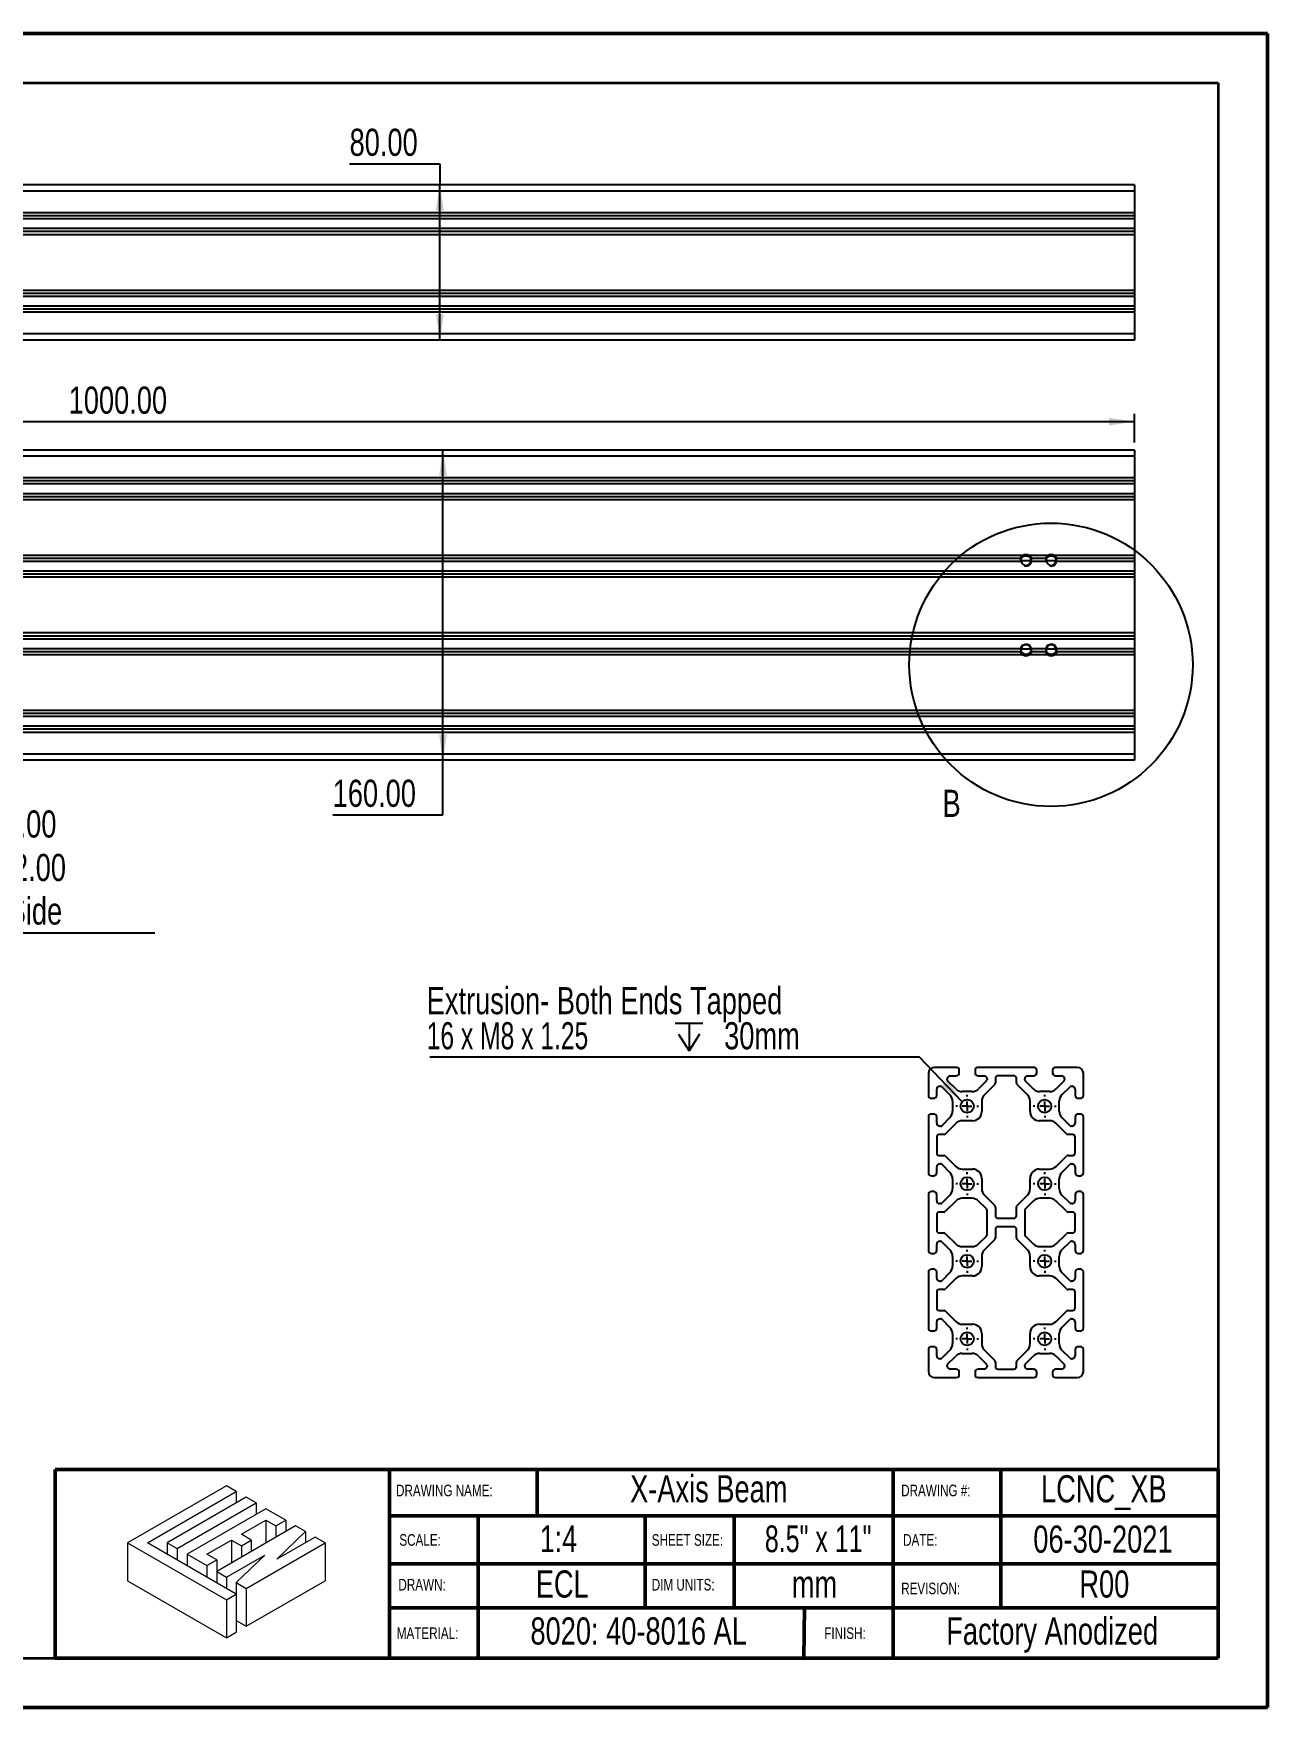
# Model space of a CAD drawing. Header units: millimetres. Extents: x 0 to 279, y 0 to 216.
# Drawn here: x 120.3 to 279.4, y 0 to 215.9 of the extents above; entities that cross this region are included whole.
import ezdxf

# ---------------------------------------------------------------- set-up
doc = ezdxf.new("R2010")
doc.units = ezdxf.units.MM
for name, color, linetype in [('DIM', 1, 'Continuous'), ('PAGE_BORDER', 7, 'Continuous'), ('TITLE_BLOCK_BORDER', 7, 'Continuous'), ('TITLE_BLOCK_TEXT', 8, 'Continuous')]:
    doc.layers.add(name, color=color, linetype=linetype)
doc.styles.add('SLDTEXTSTYLE0', font='TXT', dxfattribs={"width": 0.75})
doc.styles.add('SLDTEXTSTYLE1', font='TXT', dxfattribs={"width": 0.7})
doc.styles.add('SLDTEXTSTYLE2', font='TXT', dxfattribs={"width": 0.666667})
doc.styles.add('SLDTEXTSTYLE4', font='TXT', dxfattribs={"width": 0.678571})
doc.dimstyles.new('SLDDIMSTYLE0', dxfattribs={"dimtxt": 3.5, "dimasz": 3.302, "dimexe": 0, "dimexo": 0.0625, "dimgap": 0.875, "dimtad": 0, "dimtih": 1, "dimtoh": 1, "dimlfac": 4, "dimrnd": 1e-09, "dimzin": 4, "dimdsep": 46, "dimtxsty": 'SLDTEXTSTYLE0', "dimsah": 1, "dimcen": 0.09, "dimadec": 0, "dimazin": 1, "dimtfac": 1, "dimtofl": 0, "dimtmove": 0, "dimatfit": 3, "dimfxl": 0, "dimfrac": 2, "dimtolj": 1, "dimtzin": 12, "dimarcsym": 0})
doc.dimstyles.new('SLDDIMSTYLE1', dxfattribs={"dimtxt": 3.5, "dimasz": 3.302, "dimexe": 0, "dimexo": 0.0625, "dimgap": 0.875, "dimtad": 1, "dimlfac": 4, "dimrnd": 1e-09, "dimzin": 4, "dimdsep": 46, "dimtxsty": 'SLDTEXTSTYLE0', "dimsah": 1, "dimcen": 0.09, "dimadec": 0, "dimazin": 1, "dimtfac": 1, "dimtofl": 0, "dimtmove": 0, "dimatfit": 3, "dimfxl": 0, "dimfrac": 2, "dimtolj": 1, "dimtzin": 12, "dimarcsym": 0})
doc.dimstyles.new('SLDDIMSTYLE2', dxfattribs={"dimtxt": 3.5, "dimasz": 3.302, "dimexe": 0, "dimexo": 0.0625, "dimgap": 0.875, "dimtad": 0, "dimtih": 1, "dimtoh": 1, "dimlfac": 2, "dimrnd": 1e-09, "dimzin": 4, "dimdsep": 46, "dimtxsty": 'SLDTEXTSTYLE0', "dimblk1": 'NONE', "dimsah": 1, "dimcen": 0, "dimadec": 0, "dimazin": 1, "dimtfac": 1, "dimtmove": 0, "dimatfit": 3, "dimldrblk": 'NONE', "dimfxl": 0, "dimfrac": 2, "dimtolj": 1, "dimtzin": 12, "dimarcsym": 0})
doc.dimstyles.new('SLDDIMSTYLE5', dxfattribs={"dimtxt": 0.18, "dimasz": 3.302, "dimexe": 0, "dimexo": 0.0625, "dimgap": 0, "dimtad": 0, "dimtih": 1, "dimtoh": 1, "dimdec": 0, "dimrnd": 1e-09, "dimzin": 0, "dimdsep": 46, "dimtxsty": 'Standard', "dimsah": 1, "dimcen": 0.09, "dimadec": 0, "dimazin": 0, "dimtfac": 3.302, "dimtdec": 0, "dimtofl": 0, "dimtmove": 0, "dimatfit": 3, "dimfxl": 0, "dimfrac": 2, "dimtolj": 1, "dimtzin": 0, "dimarcsym": 0})

# ---------------------------------------------------------------- blocks, each defined once
blk = doc.blocks.new('Lien3D Logo')
at = {"color": 7, "linetype": 'Continuous', "lineweight": 18}
for p, q in [((10.61, 16.33), (0, 10.21)), ((11.67, 15.71), (10.61, 16.33)), ((2.13, 10.21), (11.67, 15.71)), ((12.73, 15.1), (4.26, 10.21)), ((5.32, 9.59), (13.8, 14.49)), ((11.67, 15.71), (11.67, 14.49)), ((13.8, 14.49), (12.73, 15.1)), ((13.8, 14.49), (13.8, 13.26)), ((14.86, 13.87), (6.38, 8.98)), ((12.22, 11.12), (14.86, 12.64)), ((16.99, 12.64), (14.86, 13.87)), ((14.86, 12.64), (15.93, 12.03)), ((14.86, 12.64), (14.86, 10.19)), ((15.93, 12.03), (16.99, 12.64)), ((16.99, 12.64), (16.99, 11.42)), ((18.05, 12.03), (9.57, 7.13)), ((13.28, 10.5), (12.22, 11.12)), ((15.93, 12.03), (15.93, 10.8)), ((16.04, 8.45), (19.12, 11.42)), ((20.15, 10.82), (16.04, 8.45)), ((19.12, 11.42), (18.05, 12.03)), ((19.12, 11.42), (19.12, 10.22)), ((21.21, 10.21), (20.15, 10.82)), ((0, 10.21), (0, 6.12)), ((0, 10.21), (10.61, 4.08)), ((11.67, 4.7), (2.13, 10.21)), ((4.26, 10.21), (4.26, 8.98)), ((4.26, 10.21), (5.32, 9.59)), ((5.32, 9.59), (5.32, 8.36)), ((8.51, 8.98), (11.15, 10.5)), ((11.15, 10.5), (12.22, 9.89)), ((11.15, 10.5), (11.15, 8.05)), ((12.22, 9.89), (13.28, 10.5)), ((12.22, 9.89), (12.22, 8.66)), ((12.73, 5.31), (21.21, 10.21)), ((13.28, 10.5), (13.28, 9.28)), ((21.21, 10.21), (21.21, 6.12)), ((6.38, 8.98), (8.51, 7.75)), ((6.38, 8.98), (6.38, 7.75)), ((9.57, 8.36), (8.51, 8.98)), ((8.51, 7.75), (9.57, 8.36)), ((8.51, 7.75), (8.51, 6.52)), ((9.57, 8.36), (9.57, 7.13)), ((10.64, 6.52), (14.75, 8.89)), ((14.75, 8.89), (11.67, 5.93)), ((0, 6.12), (10.61, 0)), ((9.57, 7.13), (10.64, 6.52)), ((9.57, 7.13), (9.57, 5.91)), ((10.64, 6.52), (10.64, 5.29)), ((11.67, 5.93), (12.73, 5.31)), ((11.67, 5.93), (11.67, 4.7)), ((12.73, 1.23), (21.21, 6.12)), ((10.61, 4.08), (11.67, 4.7)), ((10.61, 4.08), (10.61, 0)), ((11.67, 4.7), (11.67, 0.61)), ((12.73, 5.31), (12.73, 1.23)), ((11.67, 1.84), (12.73, 1.23)), ((10.61, 0), (11.67, 0.61))]:
    blk.add_line(p, q, dxfattribs=at)
blk = doc.blocks.new('_D')
at = {"layer": 'DIM'}
for p, q in [((173.09, 122.17), (173.09, 162.17)), ((173.09, 115.15), (173.09, 122.17)), ((158.87, 115.15), (173.09, 115.15))]:
    blk.add_line(p, q, dxfattribs=at)
for points in [[(173.09, 162.17), (172.59, 158.87), (173.6, 158.87)], [(173.09, 122.17), (173.6, 125.48), (172.59, 125.48)]]:
    blk.add_solid(points, dxfattribs=at)
at = {"layer": 'DIM', "insert": (158.87, 119.66), "char_height": 3.5, "attachment_point": 1, "style": 'SLDTEXTSTYLE0'}
blk.add_mtext('160.00', dxfattribs=at)
blk = doc.blocks.new('_D_1')
at = {"layer": 'DIM'}
for p, q in [((12.26, 163.17), (12.26, 166.84)), ((262.26, 163.17), (262.26, 166.84)), ((12.26, 165.84), (262.26, 165.84))]:
    blk.add_line(p, q, dxfattribs=at)
for points in [[(12.26, 165.84), (15.56, 165.34), (15.56, 166.35)], [(262.26, 165.84), (258.96, 166.35), (258.96, 165.34)]]:
    blk.add_solid(points, dxfattribs=at)
at = {"layer": 'DIM', "insert": (124.83, 170.36), "char_height": 3.5, "attachment_point": 1, "style": 'SLDTEXTSTYLE0'}
blk.add_mtext('1000.00', dxfattribs=at)
blk = doc.blocks.new('SW_SYMBOL_HOLE_DEPTH')
at = {"layer": 'DIM', "color": 0}
for p, q in [((0, 875), (800, 875)), ((100, 555), (400, 75)), ((400, 875), (400, 75)), ((700, 555), (400, 75))]:
    blk.add_line(p, q, dxfattribs=at)
blk = doc.blocks.new('SW_SYMBOL_HOLE_SINK')
at = {"layer": 'DIM', "color": 0}
for p, q in [((0, 875), (800, 75)), ((800, 75), (1600, 875))]:
    blk.add_line(p, q, dxfattribs=at)
blk = doc.blocks.new('_D_2')
at = {"layer": 'DIM'}
for p, q in [((62.79, 90.33), (72.38, 99.91)), ((72.38, 99.91), (135.95, 99.91)), ((61.03, 88.56), (62.79, 90.33))]:
    blk.add_line(p, q, dxfattribs=at)
blk.add_solid([(62.79, 90.33), (65.49, 92.3), (64.77, 93.02)], dxfattribs=at)
at = {"layer": 'DIM', "xscale": 0.004470703125, "yscale": 0.004470703125, "zscale": 0.004470703125}
for name, p in [('SW_SYMBOL_HOLE_DEPTH', (108.16, 111.62)), ('SW_SYMBOL_HOLE_DEPTH', (109.38, 106.01)), ('SW_SYMBOL_HOLE_SINK', (73.97, 100.4))]:
    blk.add_blockref(name, p, dxfattribs=at)
at = {"layer": 'DIM', "char_height": 3.5, "attachment_point": 1}
for s, insert, style in [('4 x', (83.83, 115.7), 'SLDTEXTSTYLE2'), ('%%c', (91.24, 115.64), 'SLDTEXTSTYLE0'), ('5.00', (97.83, 115.7), 'SLDTEXTSTYLE0'), ('30.00', (114.47, 115.7), 'SLDTEXTSTYLE0'), ('M6x1.0 - 6H', (82.6, 110.09), 'SLDTEXTSTYLE0'), ('12.00', (115.7, 110.09), 'SLDTEXTSTYLE0'), ('%%c', (83.41, 104.42), 'SLDTEXTSTYLE0'), ('6.05 X 90°, Near Side', (90, 104.48), 'SLDTEXTSTYLE0')]:
    blk.add_mtext(s, dxfattribs=dict(at, insert=insert, style=style))
blk = doc.blocks.new('_NONE')
blk = doc.blocks.new('_D_7')
at = {"layer": 'DIM'}
for p, q in [((161.05, 199.1), (172.69, 199.1)), ((172.69, 199.1), (172.69, 196.36)), ((172.69, 176.36), (172.69, 196.36))]:
    blk.add_line(p, q, dxfattribs=at)
for points in [[(172.69, 196.36), (172.18, 193.06), (173.2, 193.06)], [(172.69, 176.36), (173.2, 179.66), (172.18, 179.66)]]:
    blk.add_solid(points, dxfattribs=at)
at = {"layer": 'DIM', "insert": (161.05, 203.62), "char_height": 3.5, "attachment_point": 1, "style": 'SLDTEXTSTYLE0'}
blk.add_mtext('80.00', dxfattribs=at)
blk = doc.blocks.new('SW_NOTE_1')
at = {"layer": 'DIM', "color": 0}
blk.add_line((-63.06, 0), (0, 0), dxfattribs=at)
at = {"layer": 'DIM', "color": 0, "xscale": 0.004470703125, "yscale": 0.004470703125, "zscale": 0.004470703125}
blk.add_blockref('SW_SYMBOL_HOLE_DEPTH', (-31.44, 0.43), dxfattribs=at)
at = {"layer": 'DIM', "color": 0, "char_height": 3.5, "attachment_point": 1}
for s, insert, style in [('Extrusion- Both Ends Tapped', (-63.48, 8.98), 'SLDTEXTSTYLE0'), ('16 x M8 x 1.25', (-63.48, 4.45), 'SLDTEXTSTYLE4'), ('30mm', (-25.13, 4.45), 'SLDTEXTSTYLE0')]:
    blk.add_mtext(s, dxfattribs=dict(at, insert=insert, style=style))
blk = doc.blocks.new('SW_CENTERMARKSYMBOL_0')
at = {"layer": 'DIM', "color": 0}
for p, q in [((-1.25, 0), (-1.475, 0)), ((0, 0), (-0.625, 0)), ((0, 1.25), (0, 1.475)), ((0, 0), (0, 0.625)), ((0, 0), (0, -0.625)), ((0, 0), (0.625, 0)), ((1.25, 0), (1.475, 0)), ((0, -1.25), (0, -1.475))]:
    blk.add_line(p, q, dxfattribs=at)
blk = doc.blocks.new('SW_CENTERMARKSYMBOL_1')
at = {"layer": 'DIM', "color": 0}
for p, q in [((-1.25, 0), (-1.475, 0)), ((0, 0), (-0.625, 0)), ((0, 1.25), (0, 1.475)), ((0, 0), (0, 0.625)), ((0, 0), (0, -0.625)), ((0, 0), (0.625, 0)), ((1.25, 0), (1.475, 0)), ((0, -1.25), (0, -1.475))]:
    blk.add_line(p, q, dxfattribs=at)
blk = doc.blocks.new('SW_CENTERMARKSYMBOL_2')
at = {"layer": 'DIM', "color": 0}
for p, q in [((-1.25, 0), (-1.475, 0)), ((0, 0), (-0.625, 0)), ((0, 1.25), (0, 1.475)), ((0, 0), (0, 0.625)), ((0, 0), (0, -0.625)), ((0, 0), (0.625, 0)), ((1.25, 0), (1.475, 0)), ((0, -1.25), (0, -1.475))]:
    blk.add_line(p, q, dxfattribs=at)
blk = doc.blocks.new('SW_CENTERMARKSYMBOL_3')
at = {"layer": 'DIM', "color": 0}
for p, q in [((-1.25, 0), (-1.475, 0)), ((0, 0), (-0.625, 0)), ((0, 1.25), (0, 1.475)), ((0, 0), (0, 0.625)), ((0, 0), (0, -0.625)), ((0, 0), (0.625, 0)), ((1.25, 0), (1.475, 0)), ((0, -1.25), (0, -1.475))]:
    blk.add_line(p, q, dxfattribs=at)
blk = doc.blocks.new('SW_CENTERMARKSYMBOL_4')
at = {"layer": 'DIM', "color": 0}
for p, q in [((-1.25, 0), (-1.475, 0)), ((0, 0), (-0.625, 0)), ((0, 1.25), (0, 1.475)), ((0, 0), (0, 0.625)), ((0, 0), (0, -0.625)), ((0, 0), (0.625, 0)), ((1.25, 0), (1.475, 0)), ((0, -1.25), (0, -1.475))]:
    blk.add_line(p, q, dxfattribs=at)
blk = doc.blocks.new('SW_CENTERMARKSYMBOL_5')
at = {"layer": 'DIM', "color": 0}
for p, q in [((-1.25, 0), (-1.475, 0)), ((0, 0), (-0.625, 0)), ((0, 1.25), (0, 1.475)), ((0, 0), (0, 0.625)), ((0, 0), (0, -0.625)), ((0, 0), (0.625, 0)), ((1.25, 0), (1.475, 0)), ((0, -1.25), (0, -1.475))]:
    blk.add_line(p, q, dxfattribs=at)
blk = doc.blocks.new('SW_CENTERMARKSYMBOL_6')
at = {"layer": 'DIM', "color": 0}
for p, q in [((-1.25, 0), (-1.475, 0)), ((0, 0), (-0.625, 0)), ((0, 1.25), (0, 1.475)), ((0, 0), (0, 0.625)), ((0, 0), (0, -0.625)), ((0, 0), (0.625, 0)), ((1.25, 0), (1.475, 0)), ((0, -1.25), (0, -1.475))]:
    blk.add_line(p, q, dxfattribs=at)
blk = doc.blocks.new('SW_CENTERMARKSYMBOL_7')
at = {"layer": 'DIM', "color": 0}
for p, q in [((-1.25, 0), (-1.475, 0)), ((0, 0), (-0.625, 0)), ((0, 1.25), (0, 1.475)), ((0, 0), (0, 0.625)), ((0, 0), (0, -0.625)), ((0, 0), (0.625, 0)), ((1.25, 0), (1.475, 0)), ((0, -1.25), (0, -1.475))]:
    blk.add_line(p, q, dxfattribs=at)

msp = doc.modelspace()

# ---------------------------------------------------------------- linework, layer by layer
at = {"color": 7, "linetype": 'Continuous', "lineweight": 50}
for p, q in [((0, 215.9), (279.4, 215.9)), ((279.4, 0), (279.4, 215.9)), ((0, 0), (279.4, 0))]:
    msp.add_line(p, q, dxfattribs=at)
at = {"color": 7, "linetype": 'Continuous', "lineweight": 25}
for p, q in [((262.2587, 196.3595), (12.2587, 196.3595)), ((262.2587, 195.567), (12.2587, 195.567)), ((262.2587, 196.3595), (262.2587, 195.567)), ((262.2587, 195.567), (262.2587, 192.767)), ((262.2587, 192.767), (12.2587, 192.767)), ((262.2587, 192.3745), (12.2587, 192.3745)), ((262.2587, 192.767), (262.2587, 192.3745)), ((262.2587, 192.3745), (262.2587, 191.9861)), ((262.2587, 191.9861), (12.2587, 191.9861)), ((262.2587, 190.7329), (12.2587, 190.7329)), ((262.2587, 190.3445), (12.2587, 190.3445)), ((262.2587, 191.9861), (262.2587, 190.7329)), ((262.2587, 190.7329), (262.2587, 190.3445)), ((262.2587, 190.3445), (262.2587, 189.952)), ((262.2587, 189.952), (12.2587, 189.952)), ((262.2587, 189.952), (262.2587, 182.767)), ((262.2587, 182.767), (12.2587, 182.767)), ((262.2587, 182.3745), (12.2587, 182.3745)), ((262.2587, 181.9861), (12.2587, 181.9861)), ((262.2587, 182.767), (262.2587, 182.3745)), ((262.2587, 182.3745), (262.2587, 181.9861)), ((262.2587, 181.9861), (262.2587, 180.7329)), ((262.2587, 180.7329), (12.2587, 180.7329)), ((262.2587, 180.3445), (12.2587, 180.3445)), ((262.2587, 179.952), (12.2587, 179.952)), ((262.2587, 180.7329), (262.2587, 180.3445)), ((262.2587, 180.3445), (262.2587, 179.952)), ((262.2587, 179.952), (262.2587, 177.152)), ((262.2587, 177.152), (12.2587, 177.152)), ((262.2587, 177.152), (262.2587, 176.3595)), ((262.2587, 176.3595), (12.2587, 176.3595)), ((262.2587, 162.1746), (12.2587, 162.1746)), ((262.2587, 162.1746), (262.2587, 161.3821)), ((262.2587, 161.3821), (12.2587, 161.3821)), ((262.2587, 161.3821), (262.2587, 158.5821)), ((262.2587, 158.5821), (12.2587, 158.5821)), ((262.2587, 158.1896), (12.2587, 158.1896)), ((262.2587, 157.8012), (12.2587, 157.8012)), ((262.2587, 158.5821), (262.2587, 158.1896)), ((262.2587, 158.1896), (262.2587, 157.8012)), ((262.2587, 157.8012), (262.2587, 156.548)), ((262.2587, 156.548), (12.2587, 156.548)), ((262.2587, 156.1596), (12.2587, 156.1596)), ((262.2587, 155.7671), (12.2587, 155.7671)), ((262.2587, 156.548), (262.2587, 156.1596)), ((262.2587, 156.1596), (262.2587, 155.7671)), ((262.2587, 155.7671), (262.2587, 148.5821)), ((247.8485, 148.5821), (12.2587, 148.5821)), ((247.5305, 148.1896), (12.2587, 148.1896)), ((247.646, 147.8012), (12.2587, 147.8012)), ((251.0985, 148.5821), (248.669, 148.5821)), ((250.8961, 147.8012), (248.8714, 147.8012)), ((250.7805, 148.1896), (248.987, 148.1896)), ((262.2587, 148.5821), (251.919, 148.5821)), ((262.2587, 147.8012), (252.1214, 147.8012)), ((262.2587, 148.1896), (252.237, 148.1896)), ((262.2587, 148.5821), (262.2587, 148.1896)), ((262.2587, 148.1896), (262.2587, 147.8012)), ((262.2587, 147.8012), (262.2587, 146.548)), ((262.2587, 146.548), (12.2587, 146.548)), ((262.2587, 146.1596), (12.2587, 146.1596)), ((262.2587, 145.7671), (12.2587, 145.7671)), ((262.2587, 146.548), (262.2587, 146.1596)), ((262.2587, 146.1596), (262.2587, 145.7671)), ((262.2587, 145.7671), (262.2587, 138.5821)), ((262.2587, 138.5821), (12.2587, 138.5821)), ((262.2587, 138.1896), (12.2587, 138.1896)), ((262.2587, 138.5821), (262.2587, 138.1896)), ((262.2587, 138.1896), (262.2587, 137.8012)), ((262.2587, 137.8012), (12.2587, 137.8012)), ((247.646, 136.548), (12.2587, 136.548)), ((247.5305, 136.1596), (12.2587, 136.1596)), ((250.8961, 136.548), (248.8714, 136.548)), ((250.7805, 136.1596), (248.987, 136.1596)), ((262.2587, 136.548), (252.1214, 136.548)), ((262.2587, 136.1596), (252.237, 136.1596)), ((262.2587, 137.8012), (262.2587, 136.548)), ((262.2587, 136.548), (262.2587, 136.1596)), ((262.2587, 136.1596), (262.2587, 135.7671)), ((247.8485, 135.7671), (12.2587, 135.7671)), ((251.0985, 135.7671), (248.669, 135.7671)), ((262.2587, 135.7671), (251.919, 135.7671)), ((262.2587, 135.7671), (262.2587, 128.5821)), ((262.2587, 128.5821), (12.2587, 128.5821)), ((262.2587, 128.1896), (12.2587, 128.1896)), ((262.2587, 127.8012), (12.2587, 127.8012)), ((262.2587, 128.5821), (262.2587, 128.1896)), ((262.2587, 128.1896), (262.2587, 127.8012)), ((262.2587, 127.8012), (262.2587, 126.548)), ((262.2587, 126.548), (12.2587, 126.548)), ((262.2587, 126.1596), (12.2587, 126.1596)), ((262.2587, 125.7671), (12.2587, 125.7671)), ((262.2587, 126.548), (262.2587, 126.1596)), ((262.2587, 126.1596), (262.2587, 125.7671)), ((262.2587, 125.7671), (262.2587, 122.9671)), ((262.2587, 122.9671), (12.2587, 122.9671)), ((262.2587, 122.1746), (12.2587, 122.1746)), ((262.2587, 122.9671), (262.2587, 122.1746)), ((239.2633, 82.5539), (236.4633, 82.5539)), ((239.6558, 81.8669), (239.6558, 82.1614)), ((241.6858, 82.1614), (241.6858, 81.8669)), ((249.2633, 82.5539), (242.0783, 82.5539)), ((249.6558, 81.8669), (249.6558, 82.1614)), ((251.6858, 82.1614), (251.6858, 81.8669)), ((254.8783, 82.5539), (252.0783, 82.5539)), ((235.6708, 81.7614), (235.6708, 78.9614)), ((237.1428, 80.1251), (237.2572, 80.1251)), ((237.3916, 80.0695), (238.4409, 79.0202)), ((238.0996, 80.9675), (238.0996, 81.0819)), ((239.2046, 79.7839), (238.1552, 80.8332)), ((238.4921, 81.4744), (239.2633, 81.4744)), ((242.0783, 81.4744), (242.8496, 81.4744)), ((243.1864, 80.8332), (242.1371, 79.7839)), ((244.2291, 80.3485), (242.9008, 79.0202)), ((243.2421, 81.0819), (243.2421, 80.9675)), ((244.3221, 81.1564), (244.3221, 80.573)), ((246.7021, 81.4739), (244.6396, 81.4739)), ((247.0196, 80.573), (247.0196, 81.1564)), ((248.4409, 79.0202), (247.1126, 80.3485)), ((248.0996, 80.9675), (248.0996, 81.0819)), ((249.2046, 79.7839), (248.1552, 80.8332)), ((248.4921, 81.4744), (249.2633, 81.4744)), ((252.0783, 81.4744), (252.8496, 81.4744)), ((253.1864, 80.8332), (252.1371, 79.7839)), ((252.9008, 79.0202), (253.9501, 80.0695)), ((253.2421, 81.0819), (253.2421, 80.9675)), ((254.0845, 80.1251), (254.1988, 80.1251)), ((255.6708, 78.9614), (255.6708, 81.7614)), ((236.0633, 78.5689), (236.3578, 78.5689)), ((236.7503, 78.9614), (236.7503, 79.7326)), ((238.7887, 78.1805), (238.7887, 76.9273)), ((241.2974, 79.436), (240.0442, 79.436)), ((242.553, 78.1805), (242.553, 76.8592)), ((248.7887, 76.8592), (248.7887, 78.1805)), ((251.2974, 79.436), (250.0442, 79.436)), ((252.553, 76.9273), (252.553, 78.1805)), ((254.5913, 79.7326), (254.5913, 78.9614)), ((254.9838, 78.5689), (255.2783, 78.5689)), ((235.6708, 76.1464), (235.6708, 68.9614)), ((236.3578, 76.5389), (236.0633, 76.5389)), ((236.7503, 75.3751), (236.7503, 76.1464)), ((238.4409, 76.0876), (237.3916, 75.0383)), ((241.3655, 75.6717), (240.0442, 75.6717)), ((251.2974, 75.6717), (249.9762, 75.6717)), ((253.9501, 75.0383), (252.9008, 76.0876)), ((254.5913, 76.1464), (254.5913, 75.3751)), ((255.2783, 76.5389), (254.9838, 76.5389)), ((255.6708, 68.9614), (255.6708, 76.1464)), ((236.7508, 73.5851), (236.7508, 71.5226)), ((237.6517, 73.9026), (237.0683, 73.9026)), ((237.2572, 74.9826), (237.1428, 74.9826)), ((239.2046, 75.3239), (237.8763, 73.9956)), ((253.4654, 73.9956), (252.1371, 75.3239)), ((254.2733, 73.9026), (253.6899, 73.9026)), ((254.1988, 74.9826), (254.0845, 74.9826)), ((254.5908, 71.5226), (254.5908, 73.5851)), ((236.7503, 68.9614), (236.7503, 69.7326)), ((237.0683, 71.2051), (237.6517, 71.2051)), ((237.1428, 70.1251), (237.2572, 70.1251)), ((237.3916, 70.0695), (238.4409, 69.0202)), ((237.8763, 71.1122), (239.2046, 69.7839)), ((240.0442, 69.436), (241.3655, 69.436)), ((249.9762, 69.436), (251.2974, 69.436)), ((252.1371, 69.7839), (253.4654, 71.1122)), ((252.9008, 69.0202), (253.9501, 70.0695)), ((253.6899, 71.2051), (254.2733, 71.2051)), ((254.0845, 70.1251), (254.1988, 70.1251)), ((254.5913, 69.7326), (254.5913, 68.9614)), ((236.0633, 68.5689), (236.3578, 68.5689)), ((238.7887, 68.1805), (238.7887, 66.9273)), ((242.553, 68.2485), (242.553, 66.9273)), ((248.7887, 66.9273), (248.7887, 68.2485)), ((252.553, 66.9273), (252.553, 68.1805)), ((254.9838, 68.5689), (255.2783, 68.5689)), ((235.6708, 66.1464), (235.6708, 58.9614)), ((236.3578, 66.5389), (236.0633, 66.5389)), ((236.7503, 65.3751), (236.7503, 66.1464)), ((237.2572, 64.9826), (237.1428, 64.9826)), ((238.4409, 66.0876), (237.3916, 65.0383)), ((239.2046, 65.3239), (237.8763, 63.9956)), ((241.2974, 65.6717), (240.0442, 65.6717)), ((243.1491, 64.312), (242.1371, 65.3239)), ((242.9008, 66.0876), (244.2291, 64.7593)), ((247.1126, 64.7593), (248.4409, 66.0876)), ((249.2046, 65.3239), (248.1926, 64.312)), ((251.2974, 65.6717), (250.0442, 65.6717)), ((253.4654, 63.9956), (252.1371, 65.3239)), ((253.9501, 65.0383), (252.9008, 66.0876)), ((254.1988, 64.9826), (254.0845, 64.9826)), ((254.5913, 66.1464), (254.5913, 65.3751)), ((255.2783, 66.5389), (254.9838, 66.5389)), ((255.6708, 58.9614), (255.6708, 66.1464)), ((236.7508, 63.5851), (236.7508, 61.5226)), ((237.6517, 63.9026), (237.0683, 63.9026)), ((243.2421, 61.0203), (243.2421, 64.0875)), ((244.3221, 64.5348), (244.3221, 63.4114)), ((244.6396, 63.0939), (246.7021, 63.0939)), ((247.0196, 63.4114), (247.0196, 64.5348)), ((248.0996, 64.0875), (248.0996, 61.0203)), ((254.2733, 63.9026), (253.6899, 63.9026)), ((254.5908, 61.5226), (254.5908, 63.5851)), ((237.0683, 61.2051), (237.6517, 61.2051)), ((237.8763, 61.1122), (239.2046, 59.7839)), ((242.1371, 59.7839), (243.1491, 60.7958)), ((244.3221, 61.6964), (244.3221, 60.573)), ((246.7021, 62.0139), (244.6396, 62.0139)), ((247.0196, 60.573), (247.0196, 61.6964)), ((248.1926, 60.7958), (249.2046, 59.7839)), ((252.1371, 59.7839), (253.4654, 61.1122)), ((253.6899, 61.2051), (254.2733, 61.2051)), ((236.0633, 58.5689), (236.3578, 58.5689)), ((236.7503, 58.9614), (236.7503, 59.7326)), ((237.1428, 60.1251), (237.2572, 60.1251)), ((237.3916, 60.0695), (238.4409, 59.0202)), ((240.0442, 59.436), (241.2974, 59.436)), ((244.2291, 60.3485), (242.9008, 59.0202)), ((248.4409, 59.0202), (247.1126, 60.3485)), ((250.0442, 59.436), (251.2974, 59.436)), ((252.9008, 59.0202), (253.9501, 60.0695)), ((254.0845, 60.1251), (254.1988, 60.1251)), ((254.5913, 59.7326), (254.5913, 58.9614)), ((254.9838, 58.5689), (255.2783, 58.5689)), ((235.6708, 56.1464), (235.6708, 48.9614)), ((236.3578, 56.5389), (236.0633, 56.5389)), ((236.7503, 55.3751), (236.7503, 56.1464)), ((238.7887, 58.1805), (238.7887, 56.9273)), ((242.553, 58.1805), (242.553, 56.8592)), ((248.7887, 56.8592), (248.7887, 58.1805)), ((252.553, 56.9273), (252.553, 58.1805)), ((254.5913, 56.1464), (254.5913, 55.3751)), ((255.2783, 56.5389), (254.9838, 56.5389)), ((255.6708, 48.9614), (255.6708, 56.1464)), ((237.2572, 54.9826), (237.1428, 54.9826)), ((238.4409, 56.0876), (237.3916, 55.0383)), ((239.2046, 55.3239), (237.8763, 53.9956)), ((241.3655, 55.6717), (240.0442, 55.6717)), ((251.2974, 55.6717), (249.9762, 55.6717)), ((253.4654, 53.9956), (252.1371, 55.3239)), ((253.9501, 55.0383), (252.9008, 56.0876)), ((254.1988, 54.9826), (254.0845, 54.9826)), ((236.7508, 53.5851), (236.7508, 51.5226)), ((237.6517, 53.9026), (237.0683, 53.9026)), ((254.2733, 53.9026), (253.6899, 53.9026)), ((254.5908, 51.5226), (254.5908, 53.5851)), ((236.7503, 48.9614), (236.7503, 49.7326)), ((237.0683, 51.2051), (237.6517, 51.2051)), ((237.1428, 50.1251), (237.2572, 50.1251)), ((237.3916, 50.0695), (238.4409, 49.0202)), ((237.8763, 51.1122), (239.2046, 49.7839)), ((252.1371, 49.7839), (253.4654, 51.1122)), ((252.9008, 49.0202), (253.9501, 50.0695)), ((253.6899, 51.2051), (254.2733, 51.2051)), ((254.0845, 50.1251), (254.1988, 50.1251)), ((254.5913, 49.7326), (254.5913, 48.9614)), ((236.0633, 48.5689), (236.3578, 48.5689)), ((238.7887, 48.1805), (238.7887, 46.9273)), ((240.0442, 49.436), (241.3655, 49.436)), ((242.553, 48.2485), (242.553, 46.9273)), ((248.7887, 46.9273), (248.7887, 48.2485)), ((249.9762, 49.436), (251.2974, 49.436)), ((252.553, 46.9273), (252.553, 48.1805)), ((254.9838, 48.5689), (255.2783, 48.5689)), ((235.6708, 46.1464), (235.6708, 43.3464)), ((236.3578, 46.5389), (236.0633, 46.5389)), ((236.7503, 45.3751), (236.7503, 46.1464)), ((238.4409, 46.0876), (237.3916, 45.0383)), ((240.0442, 45.6717), (241.2974, 45.6717)), ((242.9008, 46.0876), (244.2291, 44.7593)), ((247.1126, 44.7593), (248.4409, 46.0876)), ((250.0442, 45.6717), (251.2974, 45.6717)), ((253.9501, 45.0383), (252.9008, 46.0876)), ((254.5913, 46.1464), (254.5913, 45.3751)), ((255.2783, 46.5389), (254.9838, 46.5389)), ((255.6708, 43.3464), (255.6708, 46.1464)), ((237.2572, 44.9826), (237.1428, 44.9826)), ((238.0996, 44.0259), (238.0996, 44.1403)), ((238.1552, 44.2746), (239.2046, 45.3239)), ((239.2633, 43.6334), (238.4921, 43.6334)), ((239.6558, 42.9464), (239.6558, 43.2409)), ((241.6858, 43.2409), (241.6858, 42.9464)), ((242.8496, 43.6334), (242.0783, 43.6334)), ((242.1371, 45.3239), (243.1864, 44.2746)), ((243.2421, 44.1403), (243.2421, 44.0259)), ((244.3221, 44.5348), (244.3221, 43.9514)), ((244.6396, 43.6339), (246.7021, 43.6339)), ((247.0196, 43.9514), (247.0196, 44.5348)), ((248.0996, 44.0259), (248.0996, 44.1403)), ((248.1552, 44.2746), (249.2046, 45.3239)), ((249.2633, 43.6334), (248.4921, 43.6334)), ((249.6558, 42.9464), (249.6558, 43.2409)), ((251.6858, 43.2409), (251.6858, 42.9464)), ((252.8496, 43.6334), (252.0783, 43.6334)), ((252.1371, 45.3239), (253.1864, 44.2746)), ((253.2421, 44.1403), (253.2421, 44.0259)), ((254.1988, 44.9826), (254.0845, 44.9826)), ((236.4633, 42.5539), (239.2633, 42.5539)), ((242.0783, 42.5539), (249.2633, 42.5539)), ((252.0783, 42.5539), (254.8783, 42.5539))]:
    msp.add_line(p, q, dxfattribs=at)
at = {"color": 8, "linetype": 'Continuous', "lineweight": 25}
for p, q in [((248.8807, 147.8692), (247.643, 147.8692)), ((248.5547, 148.6409), (247.9628, 148.6409)), ((252.1307, 147.8692), (250.893, 147.8692)), ((251.8047, 148.6409), (251.2128, 148.6409)), ((248.8745, 136.4799), (247.6368, 136.4799)), ((252.1245, 136.4799), (250.8868, 136.4799)), ((248.5547, 135.7083), (247.9628, 135.7083)), ((251.8047, 135.7083), (251.2128, 135.7083))]:
    msp.add_line(p, q, dxfattribs=at)
at = {"color": 7, "linetype": 'Continuous', "lineweight": 25}
for centre in [(240.6708, 77.5539), (250.6708, 77.5539), (240.6708, 67.5539), (250.6708, 67.5539), (240.6708, 57.5539), (250.6708, 57.5539), (240.6708, 47.5539), (250.6708, 47.5539)]:
    msp.add_circle(centre, 0.85, dxfattribs=at)
at = {"color": 7, "linetype": 'Continuous', "lineweight": 18}
for centre in [(248.2587, 147.9246), (251.5087, 147.9246), (248.2587, 136.4246), (251.5087, 136.4246)]:
    msp.add_arc(centre, 0.75, 255, 195, dxfattribs=at)
at = {"color": 7, "linetype": 'Continuous', "lineweight": 25}
for centre, radius, start, end in [((248.2587, 147.9246), 0.625, 191.387664, 348.612336), ((248.2587, 147.9246), 0.775, 58.036672, 121.963328), ((251.5087, 147.9246), 0.625, 191.387664, 348.612336), ((251.5087, 147.9246), 0.775, 58.036672, 121.963328), ((248.2587, 136.4246), 0.625, 11.387664, 168.612336), ((251.5087, 136.4246), 0.625, 11.387664, 168.612336), ((248.2587, 136.4246), 0.775, 238.036672, 301.963328), ((251.5087, 136.4246), 0.775, 238.036672, 301.963328), ((236.4633, 81.7614), 0.7925, 90, 180), ((239.2633, 82.1614), 0.3925, 360, 90), ((242.0783, 82.1614), 0.3925, 90, 180), ((249.2633, 82.1614), 0.3925, 0, 90), ((252.0783, 82.1614), 0.3925, 90, 180), ((254.8783, 81.7614), 0.7925, 0, 90), ((237.1428, 79.7326), 0.3925, 90, 180), ((237.2572, 79.9351), 0.19, 45, 90), ((238.4921, 81.0819), 0.3925, 90, 180), ((238.2896, 80.9675), 0.19, 180, 225), ((239.2633, 81.8669), 0.3925, 270, 0), ((242.0783, 81.8669), 0.3925, 180, 270), ((242.8496, 81.0819), 0.3925, 0, 90), ((243.0521, 80.9675), 0.19, 315, 0), ((244.0046, 80.573), 0.3175, 315, 0), ((244.6396, 81.1564), 0.3175, 90, 180), ((246.7021, 81.1564), 0.3175, 360, 90), ((247.3371, 80.573), 0.3175, 180, 225), ((248.4921, 81.0819), 0.3925, 90, 180), ((248.2896, 80.9675), 0.19, 180, 225), ((249.2633, 81.8669), 0.3925, 270, 0), ((252.0783, 81.8669), 0.3925, 180, 270), ((252.8496, 81.0819), 0.3925, 0, 90), ((253.0521, 80.9675), 0.19, 315, 0), ((254.0845, 79.9351), 0.19, 90, 135), ((254.1988, 79.7326), 0.3925, 0, 90), ((236.0633, 78.9614), 0.3925, 180, 270), ((236.3578, 78.9614), 0.3925, 270, 0), ((237.6012, 78.1805), 1.1875, 0, 45), ((240.0442, 80.6235), 1.1875, 225, 270), ((241.2974, 80.6235), 1.1875, 270, 315), ((243.7405, 78.1805), 1.1875, 135, 180), ((247.6012, 78.1805), 1.1875, 0, 45), ((250.0442, 80.6235), 1.1875, 225, 270), ((251.2974, 80.6235), 1.1875, 270, 315), ((253.7405, 78.1805), 1.1875, 135, 180), ((254.9838, 78.9614), 0.3925, 180, 270), ((255.2783, 78.9614), 0.3925, 270, 360), ((236.0633, 76.1464), 0.3925, 90, 180), ((236.3578, 76.1464), 0.3925, 0, 90), ((237.6012, 76.9273), 1.1875, 315, 0), ((240.0442, 74.4842), 1.1875, 90, 135), ((241.3655, 76.8592), 1.1875, 270, 0), ((249.9762, 76.8592), 1.1875, 180, 270), ((251.2974, 74.4842), 1.1875, 45, 90), ((253.7405, 76.9273), 1.1875, 180, 225), ((254.9838, 76.1464), 0.3925, 90, 180), ((255.2783, 76.1464), 0.3925, 0, 90), ((237.1428, 75.3751), 0.3925, 180, 270), ((237.0683, 73.5851), 0.3175, 90, 180), ((237.2572, 75.1726), 0.19, 270, 315), ((237.6517, 74.2201), 0.3175, 270, 315), ((253.6899, 74.2201), 0.3175, 225, 270), ((254.0845, 75.1726), 0.19, 225, 270), ((254.1988, 75.3751), 0.3925, 270, 0), ((254.2733, 73.5851), 0.3175, 360, 90), ((237.0683, 71.5226), 0.3175, 180, 270), ((254.2733, 71.5226), 0.3175, 270, 0), ((237.1428, 69.7326), 0.3925, 90, 180), ((237.2572, 69.9351), 0.19, 45, 90), ((237.6517, 70.8876), 0.3175, 45, 90), ((240.0442, 70.6235), 1.1875, 225, 270), ((241.3655, 68.2485), 1.1875, 0, 90), ((249.9762, 68.2485), 1.1875, 90, 180), ((251.2974, 70.6235), 1.1875, 270, 315), ((253.6899, 70.8876), 0.3175, 90, 135), ((254.0845, 69.9351), 0.19, 90, 135), ((254.1988, 69.7326), 0.3925, 0, 90), ((236.0633, 68.9614), 0.3925, 180, 270), ((236.3578, 68.9614), 0.3925, 270, 0), ((237.6012, 68.1805), 1.1875, 0, 45), ((253.7405, 68.1805), 1.1875, 135, 180), ((254.9838, 68.9614), 0.3925, 180, 270), ((255.2783, 68.9614), 0.3925, 270, 360), ((236.0633, 66.1464), 0.3925, 90, 180), ((236.3578, 66.1464), 0.3925, 0, 90), ((237.1428, 65.3751), 0.3925, 180, 270), ((237.2572, 65.1726), 0.19, 270, 315), ((237.6012, 66.9273), 1.1875, 315, 0), ((240.0442, 64.4842), 1.1875, 90, 135), ((241.2974, 64.4842), 1.1875, 45, 90), ((243.7405, 66.9273), 1.1875, 180, 225), ((247.6012, 66.9273), 1.1875, 315, 0), ((250.0442, 64.4842), 1.1875, 90, 135), ((251.2974, 64.4842), 1.1875, 45, 90), ((253.7405, 66.9273), 1.1875, 180, 225), ((254.0845, 65.1726), 0.19, 225, 270), ((254.1988, 65.3751), 0.3925, 270, 0), ((254.9838, 66.1464), 0.3925, 90, 180), ((255.2783, 66.1464), 0.3925, 0, 90), ((237.0683, 63.5851), 0.3175, 90, 180), ((237.6517, 64.2201), 0.3175, 270, 315), ((242.9246, 64.0875), 0.3175, 0, 45), ((244.0046, 64.5348), 0.3175, 360, 45), ((244.6396, 63.4114), 0.3175, 180, 270), ((246.7021, 63.4114), 0.3175, 270, 0), ((247.3371, 64.5348), 0.3175, 135, 180), ((248.4171, 64.0875), 0.3175, 135, 180), ((253.6899, 64.2201), 0.3175, 225, 270), ((254.2733, 63.5851), 0.3175, 0, 90), ((237.0683, 61.5226), 0.3175, 180, 270), ((237.6517, 60.8876), 0.3175, 45, 90), ((242.9246, 61.0203), 0.3175, 315, 360), ((244.0046, 60.573), 0.3175, 315, 360), ((244.6396, 61.6964), 0.3175, 90, 180), ((246.7021, 61.6964), 0.3175, 360, 90), ((247.3371, 60.573), 0.3175, 180, 225), ((248.4171, 61.0203), 0.3175, 180, 225), ((253.6899, 60.8876), 0.3175, 90, 135), ((254.2733, 61.5226), 0.3175, 270, 0), ((236.0633, 58.9614), 0.3925, 180, 270), ((236.3578, 58.9614), 0.3925, 270, 0), ((237.1428, 59.7326), 0.3925, 90, 180), ((237.2572, 59.9351), 0.19, 45, 90), ((237.6012, 58.1805), 1.1875, 0, 45), ((240.0442, 60.6235), 1.1875, 225, 270), ((241.2974, 60.6235), 1.1875, 270, 315), ((243.7405, 58.1805), 1.1875, 135, 180), ((247.6012, 58.1805), 1.1875, 0, 45), ((250.0442, 60.6235), 1.1875, 225, 270), ((251.2974, 60.6235), 1.1875, 270, 315), ((253.7405, 58.1805), 1.1875, 135, 180), ((254.0845, 59.9351), 0.19, 90, 135), ((254.1988, 59.7326), 0.3925, 360, 90), ((254.9838, 58.9614), 0.3925, 180, 270), ((255.2783, 58.9614), 0.3925, 270, 0), ((236.0633, 56.1464), 0.3925, 90, 180), ((236.3578, 56.1464), 0.3925, 0, 90), ((237.6012, 56.9273), 1.1875, 315, 0), ((241.3655, 56.8592), 1.1875, 270, 0), ((249.9762, 56.8592), 1.1875, 180, 270), ((253.7405, 56.9273), 1.1875, 180, 225), ((254.9838, 56.1464), 0.3925, 90, 180), ((255.2783, 56.1464), 0.3925, 0, 90), ((237.1428, 55.3751), 0.3925, 180, 270), ((237.2572, 55.1726), 0.19, 270, 315), ((237.6517, 54.2201), 0.3175, 270, 315), ((240.0442, 54.4842), 1.1875, 90, 135), ((251.2974, 54.4842), 1.1875, 45, 90), ((253.6899, 54.2201), 0.3175, 225, 270), ((254.0845, 55.1726), 0.19, 225, 270), ((254.1988, 55.3751), 0.3925, 270, 0), ((237.0683, 53.5851), 0.3175, 90, 180), ((254.2733, 53.5851), 0.3175, 360, 90), ((237.1428, 49.7326), 0.3925, 90, 180), ((237.0683, 51.5226), 0.3175, 180, 270), ((237.2572, 49.9351), 0.19, 45, 90), ((237.6517, 50.8876), 0.3175, 45, 90), ((240.0442, 50.6235), 1.1875, 225, 270), ((251.2974, 50.6235), 1.1875, 270, 315), ((253.6899, 50.8876), 0.3175, 90, 135), ((254.0845, 49.9351), 0.19, 90, 135), ((254.1988, 49.7326), 0.3925, 0, 90), ((254.2733, 51.5226), 0.3175, 270, 0), ((236.0633, 48.9614), 0.3925, 180, 270), ((236.3578, 48.9614), 0.3925, 270, 0), ((237.6012, 48.1805), 1.1875, 0, 45), ((241.3655, 48.2485), 1.1875, 0, 90), ((249.9762, 48.2485), 1.1875, 90, 180), ((253.7405, 48.1805), 1.1875, 135, 180), ((254.9838, 48.9614), 0.3925, 180, 270), ((255.2783, 48.9614), 0.3925, 270, 360), ((236.0633, 46.1464), 0.3925, 90, 180), ((236.3578, 46.1464), 0.3925, 0, 90), ((237.1428, 45.3751), 0.3925, 180, 270), ((237.6012, 46.9273), 1.1875, 315, 0), ((240.0442, 44.4842), 1.1875, 90, 135), ((241.2974, 44.4842), 1.1875, 45, 90), ((243.7405, 46.9273), 1.1875, 180, 225), ((247.6012, 46.9273), 1.1875, 315, 0), ((250.0442, 44.4842), 1.1875, 90, 135), ((251.2974, 44.4842), 1.1875, 45, 90), ((253.7405, 46.9273), 1.1875, 180, 225), ((254.1988, 45.3751), 0.3925, 270, 0), ((254.9838, 46.1464), 0.3925, 90, 180), ((255.2783, 46.1464), 0.3925, 0, 90), ((236.4633, 43.3464), 0.7925, 180, 270), ((237.2572, 45.1726), 0.19, 270, 315), ((238.2896, 44.1403), 0.19, 135, 180), ((238.4921, 44.0259), 0.3925, 180, 270), ((239.2633, 43.2409), 0.3925, 0, 90), ((242.0783, 43.2409), 0.3925, 90, 180), ((242.8496, 44.0259), 0.3925, 270, 0), ((243.0521, 44.1403), 0.19, 0, 45), ((244.0046, 44.5348), 0.3175, 360, 45), ((244.6396, 43.9514), 0.3175, 180, 270), ((246.7021, 43.9514), 0.3175, 270, 0), ((247.3371, 44.5348), 0.3175, 135, 180), ((248.2896, 44.1403), 0.19, 135, 180), ((248.4921, 44.0259), 0.3925, 180, 270), ((249.2633, 43.2409), 0.3925, 0, 90), ((252.0783, 43.2409), 0.3925, 90, 180), ((252.8496, 44.0259), 0.3925, 270, 0), ((253.0521, 44.1403), 0.19, 0, 45), ((254.0845, 45.1726), 0.19, 225, 270), ((254.8783, 43.3464), 0.7925, 270, 360), ((239.2633, 42.9464), 0.3925, 270, 0), ((242.0783, 42.9464), 0.3925, 180, 270), ((249.2633, 42.9464), 0.3925, 270, 0), ((252.0783, 42.9464), 0.3925, 180, 270)]:
    msp.add_arc(centre, radius, start, end, dxfattribs=at)
for points, knots in [([(247.5305, 148.1896), (247.5305, 148.1896), (247.5353, 148.204), (247.5524, 148.2439), (247.5599, 148.2602), (247.5786, 148.2966), (247.5901, 148.3172), (247.6305, 148.3811), (247.666, 148.4273), (247.7286, 148.4907), (247.7513, 148.5111), (247.7983, 148.5487), (247.8228, 148.5661), (247.8485, 148.5821)], [0, 0, 0, 0, 0.25, 0.25, 0.375, 0.375, 0.5, 0.5, 0.75, 0.75, 0.875, 0.875, 1, 1, 1, 1]), ([(247.646, 147.8012), (247.6391, 147.8653), (247.6252, 147.9933), (247.6786, 148.1799), (247.783, 148.3465), (247.9346, 148.4713), (248.121, 148.5444), (248.3095, 148.5564), (248.4837, 148.5157), (248.6407, 148.4307), (248.7811, 148.2897), (248.8745, 148.0927), (248.8907, 147.9158), (248.875, 147.8226), (248.8714, 147.8012)], [0, 0, 0, 0, 0.08410846, 0.168073, 0.25627584, 0.35630336, 0.44060058, 0.52544487, 0.59836181, 0.67611119, 0.77063571, 0.87563539, 0.97145722, 1, 1, 1, 1]), ([(248.669, 148.5821), (248.7059, 148.5564), (248.7835, 148.5023), (248.8788, 148.3961), (248.944, 148.2914), (248.9765, 148.2185), (248.9862, 148.1918), (248.9869, 148.19), (248.987, 148.1896)], [0, 0, 0, 0, 0.18533464, 0.3897498, 0.5955603, 0.77398099, 0.94229024, 1, 1, 1, 1]), ([(250.7805, 148.1896), (250.781, 148.1911), (250.7825, 148.1952), (250.7977, 148.2352), (250.8337, 148.3095), (250.8942, 148.4014), (250.9815, 148.4998), (251.0578, 148.5535), (251.0985, 148.5821)], [0, 0, 0, 0, 0.1081027, 0.27865025, 0.4476714, 0.61617051, 0.79560037, 1, 1, 1, 1]), ([(250.8961, 147.8012), (250.8865, 147.8484), (250.8826, 147.8956), (250.8854, 147.9901), (250.8923, 148.0373), (250.9156, 148.1268), (250.9322, 148.1702), (250.9737, 148.2508), (250.9984, 148.2881), (251.0555, 148.3573), (251.0874, 148.3884), (251.1573, 148.4433), (251.1959, 148.4675), (251.2779, 148.5072), (251.3212, 148.5227), (251.4134, 148.5441), (251.4605, 148.5495), (251.5554, 148.5496), (251.6036, 148.5441), (251.695, 148.523), (251.7393, 148.5073), (251.8215, 148.4676), (251.8599, 148.4435), (251.9304, 148.3881), (251.9621, 148.3571), (252.019, 148.2883), (252.044, 148.2503), (252.0852, 148.1703), (252.1016, 148.1278), (252.1253, 148.0371), (252.132, 147.9908), (252.1349, 147.8968), (252.131, 147.8485), (252.1214, 147.8012)], [0, 0, 0, 0, 0.0625, 0.0625, 0.125, 0.125, 0.1875, 0.1875, 0.25, 0.25, 0.3125, 0.3125, 0.375, 0.375, 0.4375, 0.4375, 0.5, 0.5, 0.5625, 0.5625, 0.625, 0.625, 0.6875, 0.6875, 0.75, 0.75, 0.8125, 0.8125, 0.875, 0.875, 0.9375, 0.9375, 1, 1, 1, 1]), ([(251.919, 148.5821), (251.9731, 148.5425), (252.0648, 148.4753), (252.1572, 148.3543), (252.2078, 148.263), (252.233, 148.2011), (252.2357, 148.1934), (252.237, 148.1896)], [0, 0, 0, 0, 0.27452256, 0.46527082, 0.65694821, 0.82934308, 1, 1, 1, 1]), ([(247.8485, 135.7671), (247.8231, 135.7829), (247.7986, 135.8003), (247.7515, 135.8378), (247.7288, 135.8583), (247.6871, 135.9004), (247.6679, 135.9223), (247.6327, 135.9668), (247.6172, 135.9891), (247.5904, 136.0315), (247.5789, 136.052), (247.56, 136.0888), (247.5526, 136.1048), (247.5411, 136.1316), (247.537, 136.142), (247.5317, 136.156), (247.5305, 136.1596), (247.5305, 136.1596)], [0, 0, 0, 0, 0.125, 0.125, 0.25, 0.25, 0.375, 0.375, 0.5, 0.5, 0.625, 0.625, 0.75, 0.75, 0.875, 0.875, 1, 1, 1, 1]), ([(248.8714, 136.548), (248.8784, 136.4839), (248.8923, 136.3558), (248.8389, 136.1692), (248.7345, 136.0027), (248.5829, 135.8778), (248.3965, 135.8048), (248.208, 135.7927), (248.0338, 135.8335), (247.8767, 135.9185), (247.7364, 136.0594), (247.643, 136.2564), (247.6268, 136.4334), (247.6425, 136.5266), (247.646, 136.548)], [0, 0, 0, 0, 0.08410858, 0.16807309, 0.25627591, 0.35630576, 0.44059999, 0.52544751, 0.59836444, 0.67611104, 0.77063553, 0.87563518, 0.97145723, 1, 1, 1, 1]), ([(248.987, 136.1596), (248.9865, 136.158), (248.985, 136.154), (248.9698, 136.114), (248.9338, 136.0397), (248.8732, 135.9477), (248.786, 135.8494), (248.7097, 135.7957), (248.669, 135.7671)], [0, 0, 0, 0, 0.10810304, 0.27865052, 0.44767161, 0.61617065, 0.79560045, 1, 1, 1, 1]), ([(251.0985, 135.7671), (251.0616, 135.7928), (250.984, 135.8468), (250.8887, 135.953), (250.8235, 136.0577), (250.791, 136.1306), (250.7813, 136.1573), (250.7806, 136.1591), (250.7805, 136.1596)], [0, 0, 0, 0, 0.18533467, 0.38974988, 0.59556042, 0.77398114, 0.94229042, 1, 1, 1, 1]), ([(252.1214, 136.548), (252.1309, 136.5008), (252.1349, 136.4536), (252.1321, 136.3591), (252.1252, 136.3118), (252.1019, 136.2224), (252.0853, 136.179), (252.0438, 136.0983), (252.0191, 136.061), (251.962, 135.9919), (251.93, 135.9608), (251.8602, 135.9059), (251.8216, 135.8816), (251.7396, 135.842), (251.6963, 135.8265), (251.604, 135.8051), (251.557, 135.7996), (251.4621, 135.7995), (251.4138, 135.8051), (251.3225, 135.8261), (251.2782, 135.8419), (251.196, 135.8815), (251.1576, 135.9056), (251.0871, 135.961), (251.0554, 135.992), (250.9985, 136.0609), (250.9735, 136.0988), (250.9323, 136.1789), (250.9158, 136.2214), (250.8922, 136.3121), (250.8855, 136.3583), (250.8826, 136.4524), (250.8865, 136.5007), (250.8961, 136.548)], [0, 0, 0, 0, 0.0625, 0.0625, 0.125, 0.125, 0.1875, 0.1875, 0.25, 0.25, 0.3125, 0.3125, 0.375, 0.375, 0.4375, 0.4375, 0.5, 0.5, 0.5625, 0.5625, 0.625, 0.625, 0.6875, 0.6875, 0.75, 0.75, 0.8125, 0.8125, 0.875, 0.875, 0.9375, 0.9375, 1, 1, 1, 1]), ([(252.237, 136.1596), (252.2365, 136.158), (252.235, 136.154), (252.2198, 136.114), (252.1838, 136.0397), (252.1232, 135.9477), (252.036, 135.8494), (251.9597, 135.7957), (251.919, 135.7671)], [0, 0, 0, 0, 0.10810182, 0.27864798, 0.44766776, 0.6161655, 0.7955939, 1, 1, 1, 1])]:
    msp.add_open_spline(points, degree=3, knots=knots, dxfattribs=at)
at = {"layer": 'DIM'}
msp.add_circle((251.484, 134.4808), 18.2686, dxfattribs=at)
at = {"layer": 'PAGE_BORDER', "lineweight": 35}
for p, q in [((6.35, 209.55), (273.05, 209.55)), ((273.05, 209.55), (273.05, 6.35)), ((6.35, 6.35), (273.05, 6.35))]:
    msp.add_line(p, q, dxfattribs=at)
at = {"layer": 'TITLE_BLOCK_BORDER', "lineweight": 50}
for p, q in [((123.0873, 30.7079), (123.0873, 6.35)), ((166.1797, 30.7079), (123.0873, 30.7079)), ((166.1797, 30.7079), (166.1797, 6.35)), ((273.05, 30.7079), (166.1797, 30.7079)), ((185.238, 30.7079), (185.238, 24.7778)), ((231.1258, 30.7079), (231.1258, 6.35)), ((245.0295, 30.7079), (245.0295, 12.839)), ((273.05, 30.7079), (273.05, 6.35)), ((273.05, 24.7327), (166.1797, 24.7327)), ((177.6057, 24.7327), (177.6057, 6.35)), ((199.1605, 24.7327), (199.1605, 12.839)), ((210.638, 24.7327), (210.638, 12.839)), ((273.05, 18.5181), (166.1797, 18.5181)), ((166.3596, 12.839), (273.05, 12.839)), ((219.7048, 12.839), (219.6149, 6.35)), ((166.1797, 6.35), (123.0873, 6.35)), ((166.1797, 6.35), (273.05, 6.35))]:
    msp.add_line(p, q, dxfattribs=at)

# ---------------------------------------------------------------- block references
at = {"layer": 'DIM'}
for name, p in [('SW_NOTE_1', (234.4697, 83.9393)), ('SW_CENTERMARKSYMBOL_7', (240.6708, 77.5539)), ('SW_CENTERMARKSYMBOL_5', (250.6708, 77.5539)), ('SW_CENTERMARKSYMBOL_6', (240.6708, 67.5539)), ('SW_CENTERMARKSYMBOL_4', (250.6708, 67.5539)), ('SW_CENTERMARKSYMBOL_3', (240.6708, 57.5539)), ('SW_CENTERMARKSYMBOL_1', (250.6708, 57.5539)), ('SW_CENTERMARKSYMBOL_2', (240.6708, 47.5539)), ('SW_CENTERMARKSYMBOL_0', (250.6708, 47.5539))]:
    msp.add_blockref(name, p, dxfattribs=at)
at = {"layer": 'TITLE_BLOCK_BORDER', "xscale": 1.2, "yscale": 1.2, "zscale": 1.2}
msp.add_blockref('Lien3D Logo', (132.4321, 8.9975), dxfattribs=at)

# ---------------------------------------------------------------- texts
at = {"layer": 'DIM', "insert": (237.4981, 118.3593), "char_height": 3.5, "attachment_point": 1, "style": 'SLDTEXTSTYLE0'}
msp.add_mtext('B', dxfattribs=at)
at = {"layer": 'TITLE_BLOCK_TEXT'}
for s, insert, char_height, attachment_point, style in [('DRAWING NAME:', (167.0419, 28.7409), 1.5, 1, 'SLDTEXTSTYLE0'), ('X-Axis Beam', (207.3622, 29.9643), 3.5, 2, 'SLDTEXTSTYLE0'), ('DRAWING #:', (232.1641, 28.7457), 1.5, 1, 'SLDTEXTSTYLE0'), ('LCNC_XB', (258.2971, 29.9643), 3.5, 2, 'SLDTEXTSTYLE0'), ('SCALE:', (167.4667, 22.3605), 1.5, 1, 'SLDTEXTSTYLE0'), ('1:4', (187.9749, 23.4757), 3.43958, 2, 'SLDTEXTSTYLE0'), ('SHEET SIZE:', (200.0126, 22.3605), 1.5, 1, 'SLDTEXTSTYLE0'), ('8.5" x 11"', (221.4629, 23.4757), 3.43958, 2, 'SLDTEXTSTYLE1'), ('DATE:', (232.4175, 22.3605), 1.5, 1, 'SLDTEXTSTYLE0'), ('06-30-2021', (258.1816, 23.4694), 3.5, 2, 'SLDTEXTSTYLE0'), ('ECL', (188.4631, 17.6766), 3.5, 2, 'SLDTEXTSTYLE0'), ('R00', (258.3627, 17.6766), 3.5, 2, 'SLDTEXTSTYLE0'), ('DRAWN:', (167.3439, 16.5911), 1.5, 1, 'SLDTEXTSTYLE0'), ('DIM UNITS:', (200.0083, 16.5911), 1.5, 1, 'SLDTEXTSTYLE0'), ('mm', (220.9841, 17.6766), 3.5, 2, 'SLDTEXTSTYLE0'), ('REVISION:', (232.1641, 16.1111), 1.5, 1, 'SLDTEXTSTYLE0'), ('8020: 40-8016 AL', (198.3228, 11.6206), 3.5, 2, 'SLDTEXTSTYLE0'), ('Factory Anodized', (251.6391, 11.6206), 3.5, 2, 'SLDTEXTSTYLE0'), ('MATERIAL:', (167.1307, 10.3416), 1.5, 1, 'SLDTEXTSTYLE0'), ('FINISH:', (222.2447, 10.3416), 1.5, 1, 'SLDTEXTSTYLE0')]:
    msp.add_mtext(s, dxfattribs=dict(at, insert=insert, char_height=char_height, attachment_point=attachment_point, style=style))

# ---------------------------------------------------------------- dimensions: what is measured, and where the dimension line sits
at = {"layer": 'DIM'}
for base, p1, p2, picture, middle in [((172.6911, 196.3595), (262.2587, 176.3595), (262.2587, 196.3595), '_D_7', (172.6911, 201.8816)), ((173.0938, 162.1746), (262.2587, 122.1746), (262.2587, 162.1746), '_D', (173.0938, 117.93))]:
    dim = msp.add_linear_dim(base=base, p1=p1, p2=p2, angle=90, dimstyle='SLDDIMSTYLE0', dxfattribs=at)
    dim.commit()
    dim.dimension.update_dxf_attribs({"geometry": picture, "text_midpoint": middle, "dimtype": 160})
dim = msp.add_linear_dim(base=(262.2587, 165.8448), p1=(12.2587, 162.1746), p2=(262.2587, 162.1746), dimstyle='SLDDIMSTYLE1', dxfattribs=at)
dim.commit()
dim.dimension.update_dxf_attribs({"geometry": '_D_1', "text_midpoint": (133.2319, 165.8448), "dimtype": 160})
dim = msp.add_diameter_dim_2p(p1=(61.025, 88.5576), p2=(62.7928, 90.3254), text='4 x <> {\\fGDT;x} 30.00\\PM6x1.0 - 6H {\\fGDT;x} 12.00\\P{\\fGDT;w}%%c 6.05 X 90°, Near Side', dimstyle='SLDDIMSTYLE2', dxfattribs=at)
dim.commit()
dim.dimension.update_dxf_attribs({"geometry": '_D_2', "text_midpoint": (104.9578, 108.3256), "dimtype": 163})

# ---------------------------------------------------------------- leaders
msp.add_leader([(240.0445, 78.1285), (234.4697, 83.9393)], dimstyle='SLDDIMSTYLE5', dxfattribs=at)

doc.saveas('drawing.dxf')
